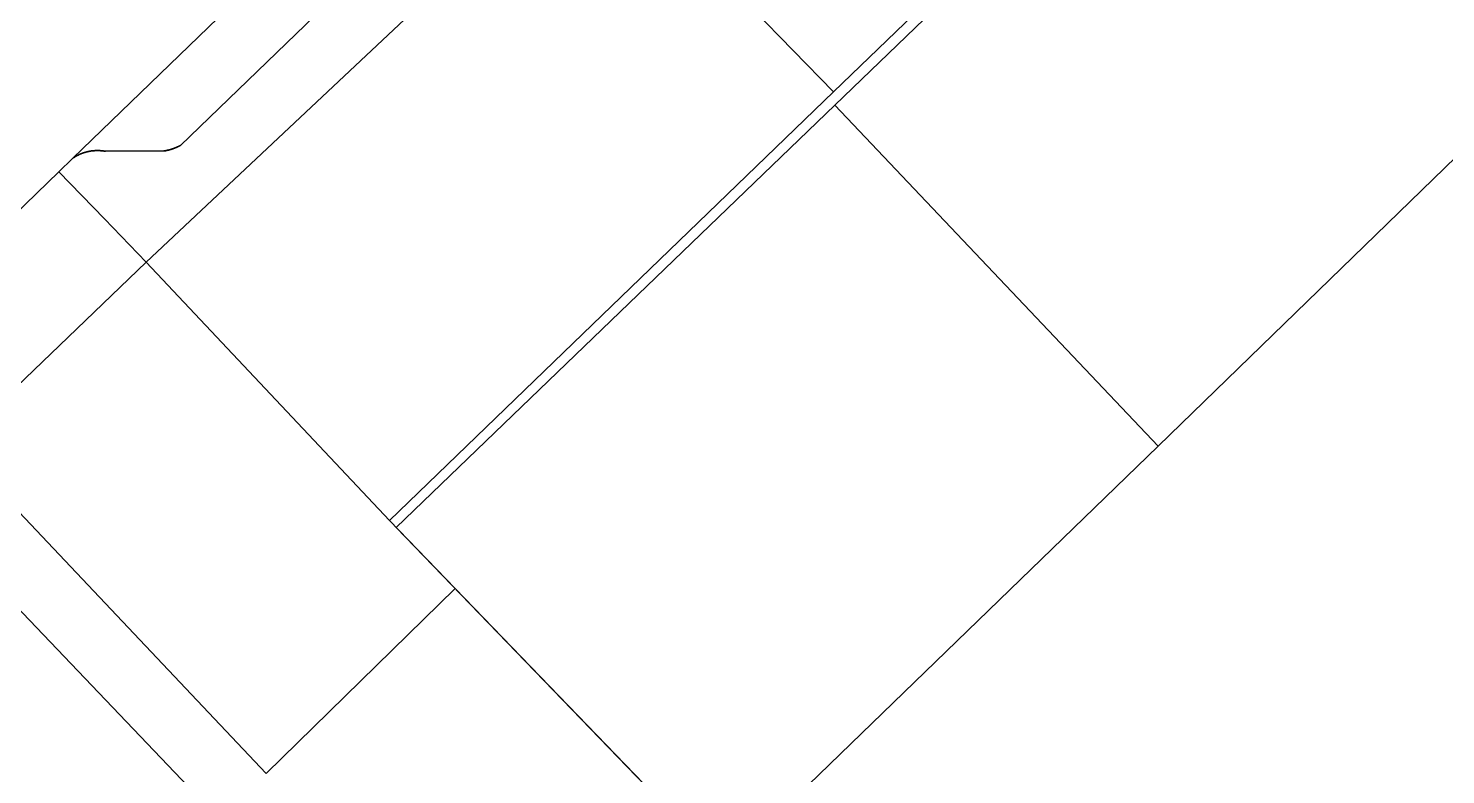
# Model space of a CAD drawing. Header units: metres. Extents: x -127 to 442, y -186 to 462.
# Drawn here: x 24.37 to 61.92, y 17.32 to 37.1 of the extents above; entities that cross this region are included whole.
import ezdxf

# ---------------------------------------------------------------- set-up
doc = ezdxf.new("R2010")
doc.units = ezdxf.units.M

msp = doc.modelspace()

# ---------------------------------------------------------------- linework, layer by layer
at = {"layer": 'building_2', "color": 1}
for points in [[(75.078, 56.25), (76.391, 57.469), (74.773, 56.531), (73.648, 57.688), (73.164, 56.875), (71.281, 56.406), (70.164, 56.625), (72.352, 59.031), (71.508, 59.875), (71.281, 60.094), (68.742, 57.656), (68.93, 57.406), (45.734, 35.062), (54.297, 26.031), (80.109, 51.094), (75.078, 56.25)], [(63.633, 15.781), (89.672, 41.344), (88.094, 42.969), (86.844, 45.594), (85.305, 45.812), (84.32, 46.812), (83.984, 47.938), (83.438, 47.719), (80.109, 51.094), (54.297, 26.031), (44.758, 16.781), (54.477, 6.781), (63.633, 15.781)], [(55.539, 1.656), (67.148, 12.844), (67.195, 13.344), (63.633, 15.781), (54.477, 6.781), (44.758, 16.781), (54.297, 26.031), (45.734, 35.062), (34.109, 23.875), (52.484, 4.844), (52.672, 5.031), (55.352, 2.25), (55.156, 2.062), (55.539, 1.656)]]:
    msp.add_lwpolyline(points, close=True, dxfattribs=at)
at = {"layer": 'road_0', "color": 8}
for points in [[(32.983, 38.426), (28.399, 33.998), (28.399, 33.998), (28.395, 33.996), (28.391, 33.993), (28.386, 33.991), (28.382, 33.989), (28.378, 33.987), (28.374, 33.984), (28.37, 33.982), (28.365, 33.98), (28.361, 33.978), (28.357, 33.976), (28.353, 33.973), (28.349, 33.971), (28.344, 33.969), (28.34, 33.967), (28.336, 33.965), (28.331, 33.963), (28.327, 33.961), (28.323, 33.959), (28.319, 33.957), (28.314, 33.955), (28.31, 33.953), (28.306, 33.951), (28.301, 33.949), (28.297, 33.947), (28.293, 33.945), (28.288, 33.943), (28.284, 33.941), (28.279, 33.939), (28.275, 33.938), (28.271, 33.936), (28.266, 33.934), (28.262, 33.932), (28.257, 33.93), (28.253, 33.928), (28.249, 33.927), (28.244, 33.925), (28.24, 33.923), (28.235, 33.921), (28.231, 33.92), (28.226, 33.918), (28.222, 33.916), (28.218, 33.915), (28.213, 33.913), (28.209, 33.912), (28.204, 33.91), (28.2, 33.908), (28.195, 33.907), (28.191, 33.905), (28.186, 33.904), (28.182, 33.902), (28.177, 33.901), (28.173, 33.899), (28.168, 33.898), (28.164, 33.896), (28.159, 33.895), (28.154, 33.894), (28.15, 33.892), (28.145, 33.891), (28.141, 33.889), (28.136, 33.888), (28.132, 33.887), (28.127, 33.885), (28.123, 33.884), (28.118, 33.883), (28.113, 33.882), (28.109, 33.88), (28.104, 33.879), (28.1, 33.878), (28.095, 33.877), (28.09, 33.876), (28.086, 33.874), (28.081, 33.873), (28.076, 33.872), (28.072, 33.871), (28.067, 33.87), (28.063, 33.869), (28.058, 33.868), (28.053, 33.867), (28.049, 33.866), (28.044, 33.865), (28.039, 33.864), (28.035, 33.863), (28.03, 33.862), (28.025, 33.861), (28.021, 33.86), (28.016, 33.859), (28.011, 33.858), (28.007, 33.857), (28.002, 33.856), (27.997, 33.856), (27.993, 33.855), (27.988, 33.854), (27.983, 33.853), (27.979, 33.853), (27.974, 33.852), (27.969, 33.851), (27.964, 33.85), (27.96, 33.85), (27.955, 33.849), (27.955, 33.849), (26.412, 33.84), (26.412, 33.84), (26.403, 33.842), (26.394, 33.843), (26.385, 33.845), (26.376, 33.846), (26.366, 33.848), (26.357, 33.849), (26.348, 33.85), (26.339, 33.852), (26.33, 33.853), (26.321, 33.854), (26.312, 33.855), (26.302, 33.855), (26.293, 33.856), (26.284, 33.857), (26.275, 33.858), (26.266, 33.858), (26.256, 33.859), (26.247, 33.859), (26.238, 33.86), (26.229, 33.86), (26.219, 33.86), (26.21, 33.86), (26.201, 33.86), (26.192, 33.86), (26.182, 33.86), (26.173, 33.86), (26.164, 33.86), (26.155, 33.859), (26.146, 33.859), (26.136, 33.859), (26.127, 33.858), (26.118, 33.857), (26.109, 33.857), (26.099, 33.856), (26.09, 33.855), (26.081, 33.854), (26.072, 33.853), (26.063, 33.852), (26.054, 33.851), (26.044, 33.85), (26.035, 33.849), (26.026, 33.847), (26.017, 33.846), (26.008, 33.844), (25.999, 33.843), (25.99, 33.841), (25.981, 33.839), (25.972, 33.838), (25.963, 33.836), (25.954, 33.834), (25.944, 33.832), (25.936, 33.83), (25.927, 33.828), (25.918, 33.825), (25.909, 33.823), (25.9, 33.821), (25.891, 33.818), (25.882, 33.816), (25.873, 33.813), (25.864, 33.81), (25.855, 33.808), (25.847, 33.805), (25.838, 33.802), (25.829, 33.799), (25.82, 33.796), (25.812, 33.793), (25.803, 33.79), (25.794, 33.787), (25.786, 33.783), (25.777, 33.78), (25.769, 33.776), (25.76, 33.773), (25.751, 33.769), (25.743, 33.766), (25.735, 33.762), (25.726, 33.758), (25.718, 33.754), (25.709, 33.75), (25.701, 33.746), (25.693, 33.742), (25.684, 33.738), (25.676, 33.734), (25.668, 33.73), (25.66, 33.726), (25.652, 33.721), (25.644, 33.717), (25.636, 33.712), (25.628, 33.708), (25.62, 33.703), (25.612, 33.698), (25.604, 33.693), (25.596, 33.689), (25.588, 33.684), (25.58, 33.679), (25.573, 33.674), (25.565, 33.669), (25.557, 33.663), (25.55, 33.658), (25.542, 33.653), (25.542, 33.653), (25.176, 33.299), (26.383, 32.05), (27.49, 30.904), (39.285, 41.995)], [(20.412, 28.689), (25.176, 33.299), (25.542, 33.653), (33.509, 41.362)], [(33.509, 41.362), (25.542, 33.653), (25.542, 33.653), (25.55, 33.658), (25.557, 33.663), (25.565, 33.669), (25.573, 33.674), (25.58, 33.679), (25.588, 33.684), (25.596, 33.689), (25.604, 33.693), (25.612, 33.698), (25.62, 33.703), (25.628, 33.708), (25.636, 33.712), (25.644, 33.717), (25.652, 33.721), (25.66, 33.726), (25.668, 33.73), (25.676, 33.734), (25.684, 33.738), (25.693, 33.742), (25.701, 33.746), (25.709, 33.75), (25.718, 33.754), (25.726, 33.758), (25.735, 33.762), (25.743, 33.766), (25.751, 33.769), (25.76, 33.773), (25.769, 33.776), (25.777, 33.78), (25.786, 33.783), (25.794, 33.787), (25.803, 33.79), (25.812, 33.793), (25.82, 33.796), (25.829, 33.799), (25.838, 33.802), (25.847, 33.805), (25.855, 33.808), (25.864, 33.81), (25.873, 33.813), (25.882, 33.816), (25.891, 33.818), (25.9, 33.821), (25.909, 33.823), (25.918, 33.825), (25.927, 33.828), (25.936, 33.83), (25.944, 33.832), (25.954, 33.834), (25.963, 33.836), (25.972, 33.838), (25.981, 33.839), (25.99, 33.841), (25.999, 33.843), (26.008, 33.844), (26.017, 33.846), (26.026, 33.847), (26.035, 33.849), (26.044, 33.85), (26.054, 33.851), (26.063, 33.852), (26.072, 33.853), (26.081, 33.854), (26.09, 33.855), (26.099, 33.856), (26.109, 33.857), (26.118, 33.857), (26.127, 33.858), (26.136, 33.859), (26.146, 33.859), (26.155, 33.859), (26.164, 33.86), (26.173, 33.86), (26.182, 33.86), (26.192, 33.86), (26.201, 33.86), (26.21, 33.86), (26.219, 33.86), (26.229, 33.86), (26.238, 33.86), (26.247, 33.859), (26.256, 33.859), (26.266, 33.858), (26.275, 33.858), (26.284, 33.857), (26.293, 33.856), (26.302, 33.855), (26.312, 33.855), (26.321, 33.854), (26.33, 33.853), (26.339, 33.852), (26.348, 33.85), (26.357, 33.849), (26.366, 33.848), (26.376, 33.846), (26.385, 33.845), (26.394, 33.843), (26.403, 33.842), (26.412, 33.84), (26.412, 33.84), (27.955, 33.849), (27.955, 33.849), (27.96, 33.85), (27.964, 33.85), (27.969, 33.851), (27.974, 33.852), (27.979, 33.853), (27.983, 33.853), (27.988, 33.854), (27.993, 33.855), (27.997, 33.856), (28.002, 33.856), (28.007, 33.857), (28.011, 33.858), (28.016, 33.859), (28.021, 33.86), (28.025, 33.861), (28.03, 33.862), (28.035, 33.863), (28.039, 33.864), (28.044, 33.865), (28.049, 33.866), (28.053, 33.867), (28.058, 33.868), (28.063, 33.869), (28.067, 33.87), (28.072, 33.871), (28.076, 33.872), (28.081, 33.873), (28.086, 33.874), (28.09, 33.876), (28.095, 33.877), (28.1, 33.878), (28.104, 33.879), (28.109, 33.88), (28.113, 33.882), (28.118, 33.883), (28.123, 33.884), (28.127, 33.885), (28.132, 33.887), (28.136, 33.888), (28.141, 33.889), (28.145, 33.891), (28.15, 33.892), (28.154, 33.894), (28.159, 33.895), (28.164, 33.896), (28.168, 33.898), (28.173, 33.899), (28.177, 33.901), (28.182, 33.902), (28.186, 33.904), (28.191, 33.905), (28.195, 33.907), (28.2, 33.908), (28.204, 33.91), (28.209, 33.912), (28.213, 33.913), (28.218, 33.915), (28.222, 33.916), (28.226, 33.918), (28.231, 33.92), (28.235, 33.921), (28.24, 33.923), (28.244, 33.925), (28.249, 33.927), (28.253, 33.928), (28.257, 33.93), (28.262, 33.932), (28.266, 33.934), (28.271, 33.936), (28.275, 33.938), (28.279, 33.939), (28.284, 33.941), (28.288, 33.943), (28.293, 33.945), (28.297, 33.947), (28.301, 33.949), (28.306, 33.951), (28.31, 33.953), (28.314, 33.955), (28.319, 33.957), (28.323, 33.959), (28.327, 33.961), (28.331, 33.963), (28.336, 33.965), (28.34, 33.967), (28.344, 33.969), (28.349, 33.971), (28.353, 33.973), (28.357, 33.976), (28.361, 33.978), (28.365, 33.98), (28.37, 33.982), (28.374, 33.984), (28.378, 33.987), (28.382, 33.989), (28.386, 33.991), (28.391, 33.993), (28.395, 33.996), (28.399, 33.998), (28.399, 33.998), (32.983, 38.426)], [(22.434, 26.055), (27.49, 30.904), (26.383, 32.05), (25.176, 33.299), (25.176, 33.299), (20.412, 28.689)], [(43.172, 14.491), (35.679, 22.257), (30.667, 17.36), (22.434, 26.055)], [(22.378, 23.531), (44.008, 0.866)]]:
    msp.add_lwpolyline(points, dxfattribs=at)
msp.add_lwpolyline([(27.49, 30.904), (22.434, 26.055), (30.667, 17.36), (35.679, 22.257), (33.939, 24.059), (27.49, 30.904)], close=True, dxfattribs=at)
at = {"layer": 'terrain_0', "color": 8}
msp.add_lwpolyline([(77.604, 75.143), (80.877, 71.511), (80.026, 70.676), (74.609, 76.346), (72.524, 74.26), (69.615, 71.453), (70.73, 70.297), (45.166, 45.402), (43.975, 46.648), (39.285, 41.995), (45.701, 35.414), (50.421, 39.969), (83.34, 71.749), (83.479, 71.606), (85.258, 73.236), (92.945, 65.205), (95.207, 67.401), (96.45, 66.121), (97.39, 67.042), (96.148, 68.33), (98.67, 70.762), (88.224, 84.474), (77.604, 75.143)], close=True, dxfattribs=at)
at = {"layer": 'terrain_5', "color": 3}
msp.add_lwpolyline([(45.701, 35.414), (39.285, 41.995), (27.49, 30.904), (33.939, 24.059), (45.701, 35.414)], close=True, dxfattribs=at)
msp.add_lwpolyline([(44.008, 0.866), (22.378, 23.531)], dxfattribs=at)

doc.saveas('drawing.dxf')
